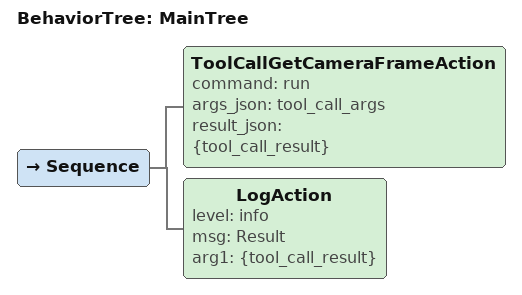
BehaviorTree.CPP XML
<root BTCPP_format="4" main_tree_to_execute="MainTree">
	<BehaviorTree ID="MainTree">
    <Sequence>
      <ToolCallGetCameraFrameAction command="run" args_json="tool_call_args" result_json="{tool_call_result}" />
      <LogAction level="info" msg="Result" arg1="{tool_call_result}" />
    </Sequence>
	</BehaviorTree>
</root>
